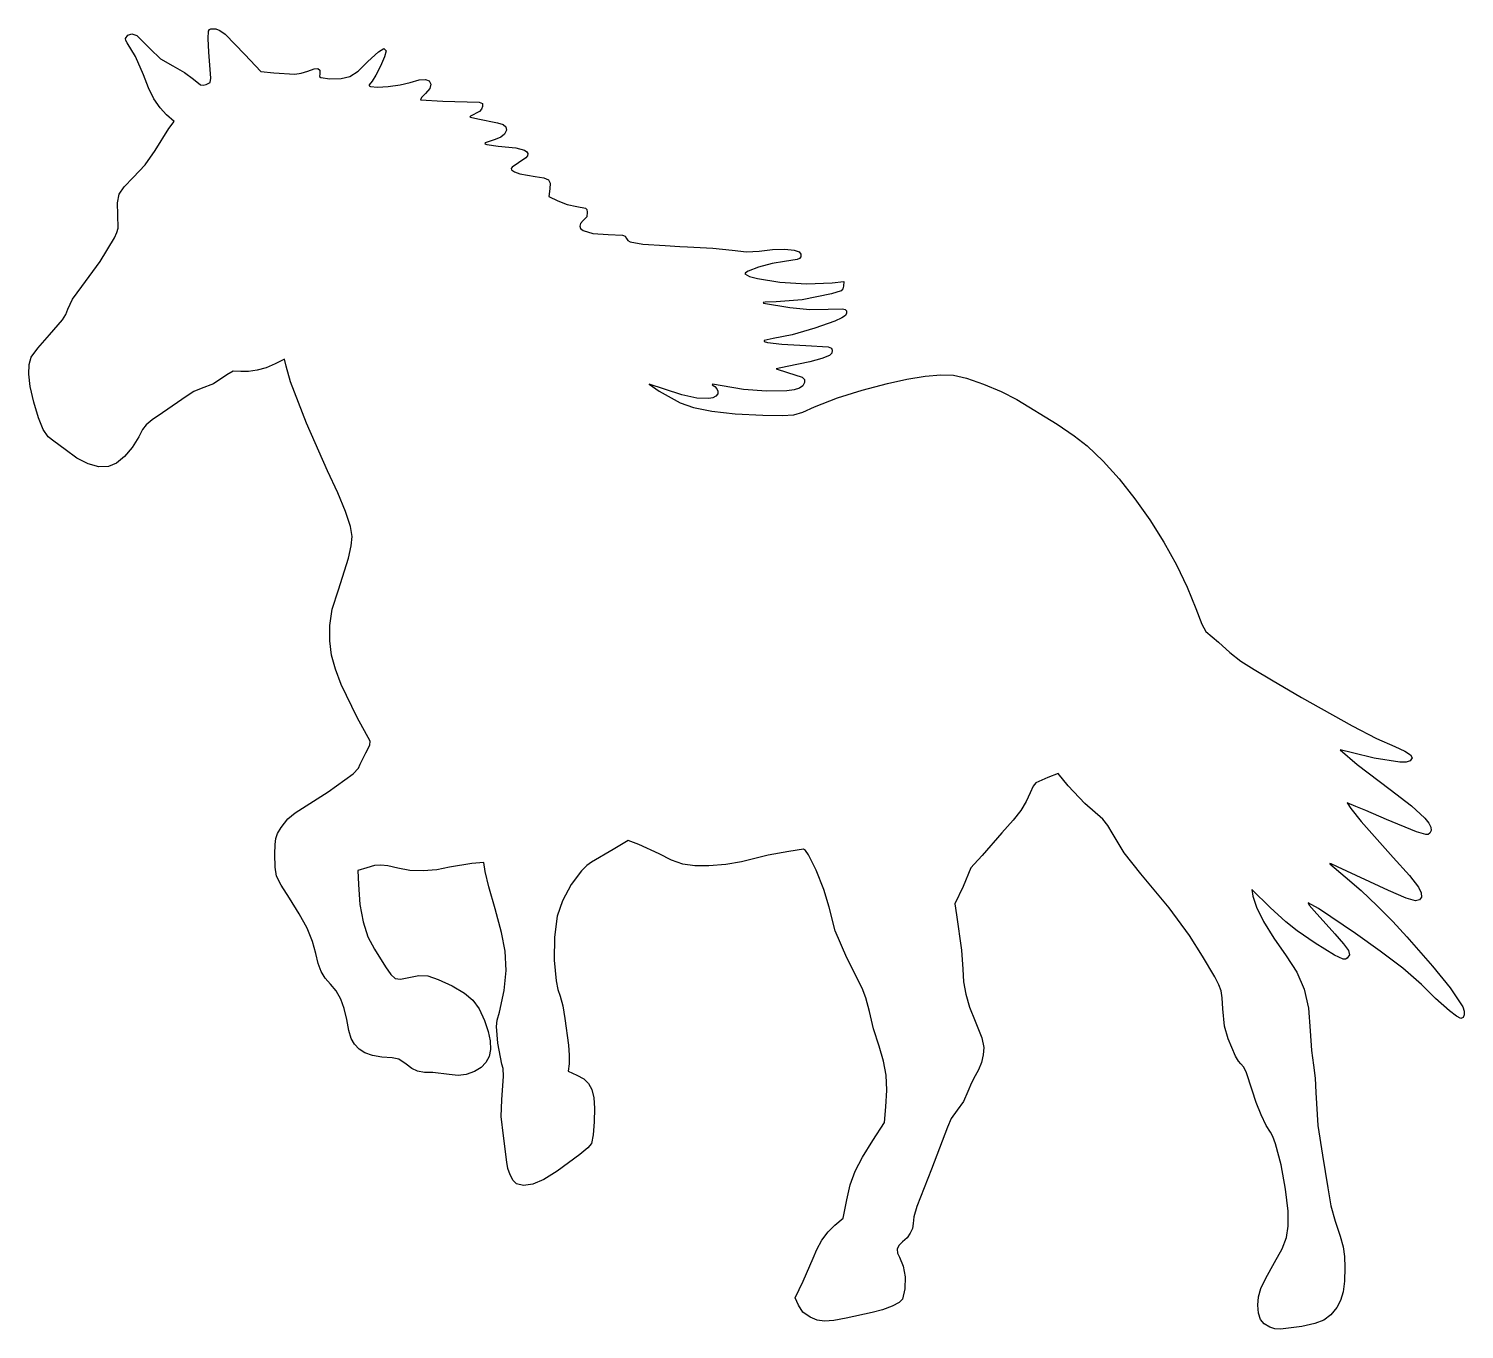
# Model space of a CAD drawing. Header units: metres. Extents: x 0 to 110, y 0 to 100.
import ezdxf

# ---------------------------------------------------------------- set-up
doc = ezdxf.new("R2010")
doc.units = ezdxf.units.M

msp = doc.modelspace()

# ---------------------------------------------------------------- linework, layer by layer
at = {"layer": 'Layer0'}
msp.add_polyline3d([(46.81, 83.17, 0), (48.51, 83.07, 0), (49.65, 83, 0), (50.22, 82.97, 0), (52.17, 82.86, 0), (53.66, 82.7, 0), (54.76, 82.57, 0), (55.73, 82.64, 0), (56.75, 82.75, 0), (57.69, 82.78, 0), (58.41, 82.72, 0), (58.79, 82.59, 0), (58.9, 82.4, 0), (58.91, 82.21, 0), (58.82, 82.08, 0), (58.62, 81.99, 0), (57.66, 81.85, 0), (56.71, 81.68, 0), (55.68, 81.4, 0), (54.87, 81.1, 0), (54.66, 80.98, 0), (54.63, 80.89, 0), (54.99, 80.7, 0), (55.59, 80.53, 0), (57.3, 80.26, 0), (59.35, 80.14, 0), (61.31, 80.21, 0), (62.22, 80.3, 0), (62.18, 79.94, 0), (62.13, 79.74, 0), (62.01, 79.6, 0), (61.27, 79.36, 0), (59.02, 78.91, 0), (57.01, 78.75, 0), (56.18, 78.72, 0), (56.03, 78.69, 0), (56.06, 78.64, 0), (58.06, 78.31, 0), (59.6, 78.17, 0), (61, 78.18, 0), (62.1, 78.21, 0), (62.31, 78.16, 0), (62.4, 78.07, 0), (62.41, 77.89, 0), (62.33, 77.71, 0), (62.05, 77.52, 0), (61.53, 77.27, 0), (59.99, 76.72, 0), (58.24, 76.22, 0), (56.8, 75.93, 0), (56.1, 75.79, 0), (56.11, 75.71, 0), (56.35, 75.64, 0), (57.45, 75.5, 0), (59.3, 75.39, 0), (61.01, 75.29, 0), (61.25, 75.2, 0), (61.31, 75.04, 0), (61.28, 74.81, 0), (61.11, 74.64, 0), (60.51, 74.4, 0), (59.61, 74.14, 0), (57.86, 73.79, 0), (57.01, 73.62, 0), (57.9, 73.32, 0), (59.02, 72.98, 0), (59.19, 72.8, 0), (59.2, 72.56, 0), (59.07, 72.32, 0), (58.8, 72.12, 0), (58.41, 72, 0), (57.83, 71.93, 0), (56.29, 71.9, 0), (54.53, 72.03, 0), (52.89, 72.3, 0), (52.14, 72.43, 0), (52.11, 72.38, 0), (52.31, 72.25, 0), (52.48, 72.09, 0), (52.56, 71.9, 0), (52.54, 71.69, 0), (52.41, 71.52, 0), (52.18, 71.4, 0), (51.85, 71.33, 0), (50.95, 71.37, 0), (49.8, 71.62, 0), (48.47, 72.06, 0), (47.29, 72.44, 0), (48.05, 71.91, 0), (49.67, 71.01, 0), (50.68, 70.65, 0), (52.09, 70.36, 0), (53.88, 70.17, 0), (56, 70.06, 0), (57.48, 70.03, 0), (58.37, 70.09, 0), (59.07, 70.29, 0), (59.96, 70.69, 0), (61.73, 71.38, 0), (63.62, 71.97, 0), (65.55, 72.48, 0), (67.03, 72.81, 0), (68.43, 73.04, 0), (69.65, 73.15, 0), (70.6, 73.12, 0), (71.6, 72.89, 0), (72.9, 72.44, 0), (74.27, 71.88, 0), (75.47, 71.27, 0), (78.55, 69.38, 0), (79.86, 68.47, 0), (80.85, 67.7, 0), (82.07, 66.54, 0), (83.3, 65.18, 0), (84.51, 63.66, 0), (85.66, 62.03, 0), (86.74, 60.33, 0), (87.7, 58.6, 0), (88.53, 56.89, 0), (89.18, 55.24, 0), (89.65, 54.05, 0), (89.96, 53.49, 0), (90.91, 52.66, 0), (91.79, 51.86, 0), (92.64, 51.21, 0), (93.64, 50.56, 0), (94.99, 49.78, 0), (97.27, 48.43, 0), (101.15, 46.25, 0), (103.03, 45.29, 0), (104.42, 44.66, 0), (105.2, 44.31, 0), (105.64, 44.03, 0), (105.77, 43.79, 0), (105.62, 43.57, 0), (105.3, 43.46, 0), (104.82, 43.46, 0), (102.85, 43.78, 0), (101.19, 44.19, 0), (100.24, 44.41, 0), (101.55, 43.28, 0), (104.07, 41.38, 0), (105.71, 40.13, 0), (106.74, 39.18, 0), (107.04, 38.8, 0), (107.2, 38.49, 0), (107.22, 38.23, 0), (107.11, 38.02, 0), (106.99, 37.93, 0), (106.82, 37.92, 0), (106.1, 38.12, 0), (103.8, 39.07, 0), (102.21, 39.75, 0), (101.45, 40.07, 0), (100.78, 40.34, 0), (101.05, 39.92, 0), (101.86, 38.93, 0), (104.31, 36.17, 0), (105.55, 34.78, 0), (106.25, 33.89, 0), (106.45, 33.44, 0), (106.48, 33.12, 0), (106.33, 32.92, 0), (106.02, 32.85, 0), (105.31, 33.05, 0), (103.94, 33.62, 0), (100.05, 35.44, 0), (99.55, 35.68, 0), (99.45, 35.71, 0), (99.45, 35.67, 0), (100.62, 34.68, 0), (101.84, 33.63, 0), (103.09, 32.46, 0), (104.29, 31.25, 0), (105.34, 30.09, 0), (107.31, 27.84, 0), (108.67, 26.16, 0), (109.64, 24.71, 0), (109.75, 24.39, 0), (109.75, 24.1, 0), (109.67, 23.89, 0), (109.49, 23.81, 0), (109.17, 23.99, 0), (108.61, 24.41, 0), (107.56, 25.35, 0), (106.48, 26.43, 0), (105.04, 27.67, 0), (103.32, 28.99, 0), (101.41, 30.34, 0), (98.58, 32.24, 0), (97.8, 32.68, 0), (97.88, 32.5, 0), (98.24, 32.06, 0), (99.83, 30.31, 0), (100.51, 29.55, 0), (100.87, 29.04, 0), (100.95, 28.7, 0), (100.78, 28.45, 0), (100.65, 28.37, 0), (100.48, 28.38, 0), (99.82, 28.68, 0), (98.32, 29.59, 0), (96.94, 30.53, 0), (96.08, 31.24, 0), (94.89, 32.34, 0), (93.48, 33.71, 0), (93.56, 33.19, 0), (93.83, 32.36, 0), (94.38, 31.25, 0), (95.16, 29.97, 0), (96.1, 28.63, 0), (96.92, 27.37, 0), (97.48, 26.06, 0), (97.81, 24.6, 0), (97.95, 22.87, 0), (98.04, 21.38, 0), (98.19, 20.24, 0), (98.32, 19.26, 0), (98.38, 18.15, 0), (98.52, 15.63, 0), (98.88, 13.35, 0), (99.3, 10.85, 0), (99.54, 9.47, 0), (99.87, 8.28, 0), (100.25, 7.15, 0), (100.47, 6.31, 0), (100.58, 5.57, 0), (100.6, 4.74, 0), (100.57, 3.68, 0), (100.47, 2.86, 0), (100.27, 2.21, 0), (99.98, 1.66, 0), (99.53, 1.1, 0), (99, 0.71, 0), (98.29, 0.44, 0), (97.31, 0.22, 0), (95.68, 0, 0), (95.23, 0.03, 0), (94.85, 0.16, 0), (94.43, 0.41, 0), (94.14, 0.76, 0), (93.99, 1.23, 0), (93.94, 1.85, 0), (93.98, 2.5, 0), (94.16, 3.12, 0), (94.55, 3.93, 0), (95.22, 5.11, 0), (95.81, 6.17, 0), (96.14, 7.03, 0), (96.27, 7.91, 0), (96.25, 9.05, 0), (96.06, 10.74, 0), (95.71, 12.61, 0), (95.29, 14.21, 0), (95.09, 14.77, 0), (94.91, 15.1, 0), (94.57, 15.63, 0), (94.18, 16.43, 0), (93.8, 17.38, 0), (93.5, 18.32, 0), (93.04, 19.72, 0), (92.83, 20.12, 0), (92.62, 20.34, 0), (92.44, 20.54, 0), (92.21, 20.94, 0), (91.65, 22.27, 0), (91.38, 23.24, 0), (91.26, 24.57, 0), (91.21, 25.41, 0), (91.13, 25.95, 0), (90.95, 26.41, 0), (90.63, 27.01, 0), (89.69, 28.6, 0), (88.69, 30.17, 0), (87.15, 32.3, 0), (84.98, 34.92, 0), (83.68, 36.51, 0), (82.77, 38.05, 0), (82.44, 38.61, 0), (82.05, 39.1, 0), (80.67, 40.31, 0), (79.41, 41.65, 0), (78.62, 42.61, 0), (77.85, 42.3, 0), (76.91, 41.89, 0), (76.72, 41.63, 0), (76.49, 41.12, 0), (76.19, 40.44, 0), (75.78, 39.77, 0), (75.18, 39.01, 0), (74.32, 38.05, 0), (72.8, 36.31, 0), (72.2, 35.64, 0), (71.95, 35.36, 0), (71.34, 33.94, 0), (70.72, 32.62, 0), (70.84, 31.76, 0), (71.22, 29.05, 0), (71.33, 27.6, 0), (71.39, 26.62, 0), (71.55, 25.68, 0), (71.84, 24.7, 0), (72.27, 23.61, 0), (72.78, 22.35, 0), (72.94, 21.6, 0), (72.89, 21.04, 0), (72.75, 20.45, 0), (72.53, 19.89, 0), (72.27, 19.43, 0), (71.98, 18.9, 0), (71.7, 18.22, 0), (71.37, 17.46, 0), (70.88, 16.79, 0), (70.42, 16.15, 0), (70.16, 15.5, 0), (68.92, 12.27, 0), (67.8, 9.41, 0), (67.57, 8.63, 0), (67.51, 8.1, 0), (67.46, 7.73, 0), (67.3, 7.36, 0), (67.05, 7.02, 0), (66.71, 6.7, 0), (66.43, 6.42, 0), (66.29, 6.14, 0), (66.31, 5.84, 0), (66.47, 5.52, 0), (66.76, 4.85, 0), (66.91, 4.01, 0), (66.89, 3.11, 0), (66.7, 2.31, 0), (66.44, 2.06, 0), (65.9, 1.77, 0), (65.18, 1.5, 0), (64.38, 1.29, 0), (62.38, 0.86, 0), (61.43, 0.68, 0), (60.73, 0.63, 0), (60.17, 0.71, 0), (59.63, 0.93, 0), (59.06, 1.3, 0), (58.74, 1.84, 0), (58.48, 2.42, 0), (59.1, 3.68, 0), (59.86, 5.44, 0), (60.13, 6.12, 0), (60.52, 6.82, 0), (61, 7.47, 0), (61.51, 7.98, 0), (62.15, 8.52, 0), (62.43, 9.93, 0), (62.7, 11.07, 0), (63.08, 12.11, 0), (63.63, 13.19, 0), (64.42, 14.47, 0), (65.33, 15.85, 0), (65.43, 17.04, 0), (65.5, 18.32, 0), (65.44, 19.47, 0), (65.25, 20.56, 0), (64.91, 21.69, 0), (64.49, 23.04, 0), (64.17, 24.35, 0), (63.9, 25.4, 0), (63.62, 26.14, 0), (62.44, 28.47, 0), (61.54, 30.53, 0), (61.08, 32.35, 0), (60.68, 33.7, 0), (60.09, 35.18, 0), (59.51, 36.36, 0), (59.28, 36.7, 0), (59.12, 36.81, 0), (58, 36.61, 0), (56.42, 36.33, 0), (54.36, 35.84, 0), (53.17, 35.62, 0), (51.85, 35.51, 0), (50.78, 35.53, 0), (49.87, 35.66, 0), (49, 35.96, 0), (48.05, 36.43, 0), (46.5, 37.15, 0), (45.68, 37.47, 0), (44.52, 36.77, 0), (42.88, 35.81, 0), (42.5, 35.54, 0), (42.1, 35.14, 0), (41.31, 34.08, 0), (40.64, 32.84, 0), (40.24, 31.66, 0), (40.04, 30.05, 0), (40.02, 28.3, 0), (40.17, 26.7, 0), (40.3, 26.04, 0), (40.47, 25.52, 0), (40.67, 24.8, 0), (40.83, 23.81, 0), (41.1, 21.77, 0), (41.17, 21, 0), (41.15, 20.35, 0), (41.07, 19.79, 0), (41.74, 19.49, 0), (42.28, 19.2, 0), (42.65, 18.85, 0), (42.89, 18.38, 0), (43.04, 17.75, 0), (43.1, 16.95, 0), (43.08, 15.9, 0), (42.99, 14.9, 0), (42.86, 14.24, 0), (42.59, 13.92, 0), (41.97, 13.39, 0), (40.24, 12.11, 0), (39.23, 11.49, 0), (38.37, 11.12, 0), (37.67, 11.01, 0), (37.11, 11.15, 0), (36.86, 11.41, 0), (36.63, 11.83, 0), (36.46, 12.33, 0), (36.39, 12.82, 0), (36.13, 14.82, 0), (35.94, 16.3, 0), (36, 17.58, 0), (36.13, 19.41, 0), (36.1, 19.98, 0), (36, 20.33, 0), (35.69, 21.92, 0), (35.59, 23.21, 0), (35.65, 23.68, 0), (35.82, 24.31, 0), (36.18, 25.96, 0), (36.33, 27.51, 0), (36.26, 28.98, 0), (35.97, 30.4, 0), (35.48, 32.22, 0), (34.99, 33.92, 0), (34.72, 35.09, 0), (34.63, 35.77, 0), (33.69, 35.69, 0), (32, 35.42, 0), (31.01, 35.21, 0), (29.97, 35.13, 0), (28.96, 35.17, 0), (28.02, 35.34, 0), (27.27, 35.52, 0), (26.72, 35.58, 0), (26.23, 35.54, 0), (25.65, 35.38, 0), (24.97, 35.16, 0), (25.01, 34.1, 0), (25.12, 32.57, 0), (25.37, 31.22, 0), (25.74, 30.07, 0), (26.23, 29.13, 0), (27.08, 27.79, 0), (27.48, 27.18, 0), (27.82, 26.88, 0), (28.24, 26.84, 0), (28.88, 26.97, 0), (29.65, 27.12, 0), (30.34, 27.08, 0), (31.12, 26.82, 0), (32.18, 26.32, 0), (33.13, 25.77, 0), (33.78, 25.23, 0), (34.26, 24.57, 0), (34.66, 23.67, 0), (34.94, 22.83, 0), (35.1, 22.1, 0), (35.12, 21.45, 0), (35.02, 20.9, 0), (34.78, 20.44, 0), (34.41, 20.06, 0), (33.91, 19.76, 0), (33.27, 19.53, 0), (32.66, 19.44, 0), (31.97, 19.54, 0), (30.71, 19.68, 0), (30.07, 19.69, 0), (29.54, 19.79, 0), (29.09, 19.99, 0), (28.66, 20.31, 0), (28.11, 20.71, 0), (27.59, 20.8, 0), (26.8, 20.85, 0), (26.09, 20.99, 0), (25.49, 21.2, 0), (25.06, 21.48, 0), (24.71, 21.85, 0), (24.46, 22.3, 0), (24.27, 22.91, 0), (24.11, 23.75, 0), (23.92, 24.59, 0), (23.65, 25.31, 0), (23.3, 25.93, 0), (22.87, 26.45, 0), (22.46, 26.9, 0), (22.16, 27.42, 0), (21.93, 28.03, 0), (21.75, 28.8, 0), (21.49, 29.72, 0), (21.07, 30.74, 0), (20.48, 31.85, 0), (19.72, 33.04, 0), (19.08, 34.05, 0), (18.73, 34.73, 0), (18.64, 35.41, 0), (18.61, 36.42, 0), (18.62, 37.16, 0), (18.67, 37.62, 0), (18.81, 37.99, 0), (19.09, 38.45, 0), (19.6, 39.12, 0), (20.17, 39.58, 0), (22.69, 41.2, 0), (24.6, 42.58, 0), (25.02, 43, 0), (25.15, 43.32, 0), (25.58, 44.19, 0), (25.88, 44.77, 0), (25.91, 45.07, 0), (24.91, 46.88, 0), (23.69, 49.41, 0), (23.24, 50.6, 0), (22.95, 51.68, 0), (22.83, 52.77, 0), (22.83, 53.95, 0), (22.99, 55.19, 0), (23.48, 56.68, 0), (24.25, 59.1, 0), (24.46, 60.06, 0), (24.53, 60.77, 0), (24.4, 61.54, 0), (24.03, 62.67, 0), (23.43, 64.12, 0), (22.64, 65.79, 0), (21.03, 69.46, 0), (19.8, 72.62, 0), (19.47, 73.83, 0), (19.34, 74.35, 0), (18.63, 74, 0), (17.93, 73.7, 0), (17.24, 73.5, 0), (16.59, 73.4, 0), (16, 73.42, 0), (15.41, 73.43, 0), (14.93, 73.15, 0), (13.91, 72.47, 0), (12.95, 72.1, 0), (12.39, 71.88, 0), (11.88, 71.55, 0), (10, 70.24, 0), (9.21, 69.71, 0), (8.75, 69.33, 0), (8.46, 68.96, 0), (8.17, 68.41, 0), (7.68, 67.59, 0), (7.09, 66.89, 0), (6.46, 66.39, 0), (5.85, 66.12, 0), (5.11, 66.1, 0), (4.29, 66.32, 0), (3.43, 66.77, 0), (2.54, 67.44, 0), (1.67, 68.07, 0), (1.23, 68.39, 0), (0.84, 68.97, 0), (0.48, 69.85, 0), (0.14, 71.05, 0), (-0.14, 72.27, 0), (-0.26, 73.21, 0), (-0.23, 73.94, 0), (-0.06, 74.52, 0), (0.43, 75.21, 0), (1.33, 76.23, 0), (2.34, 77.38, 0), (2.58, 77.78, 0), (2.74, 78.18, 0), (3.1, 78.96, 0), (3.81, 79.92, 0), (5.23, 81.85, 0), (6.32, 83.66, 0), (6.5, 84.06, 0), (6.59, 84.39, 0), (6.58, 85.41, 0), (6.55, 86.33, 0), (6.68, 86.99, 0), (7.05, 87.56, 0), (7.74, 88.27, 0), (8.66, 89.26, 0), (9.42, 90.35, 0), (10.49, 92.04, 0), (10.88, 92.58, 0), (10.3, 93.08, 0), (9.81, 93.61, 0), (9.34, 94.3, 0), (8.92, 95.14, 0), (8.53, 96.14, 0), (7.93, 97.54, 0), (7.28, 98.6, 0), (7.19, 98.77, 0), (7.17, 98.93, 0), (7.33, 99.18, 0), (7.65, 99.29, 0), (8.04, 99.17, 0), (9.05, 98.14, 0), (9.83, 97.37, 0), (10.79, 96.83, 0), (11.67, 96.33, 0), (12.36, 95.82, 0), (12.9, 95.39, 0), (13.1, 95.36, 0), (13.33, 95.41, 0), (13.65, 95.57, 0), (13.7, 95.9, 0), (13.55, 97.89, 0), (13.49, 98.94, 0), (13.53, 99.49, 0), (13.6, 99.62, 0), (13.71, 99.68, 0), (14.08, 99.66, 0), (14.4, 99.55, 0), (14.8, 99.26, 0), (16.31, 97.71, 0), (17.53, 96.39, 0), (18.53, 96.3, 0), (20.13, 96.21, 0), (20.62, 96.28, 0), (21.13, 96.44, 0), (21.63, 96.6, 0), (21.91, 96.62, 0), (22.04, 96.5, 0), (22.04, 96.22, 0), (22.03, 96.03, 0), (22.12, 95.93, 0), (22.83, 95.85, 0), (23.69, 95.86, 0), (24.35, 96.03, 0), (24.98, 96.44, 0), (25.74, 97.16, 0), (26.55, 97.91, 0), (26.96, 98.16, 0), (27.13, 97.98, 0), (27, 97.53, 0), (26.7, 96.82, 0), (26.34, 96.12, 0), (26.05, 95.67, 0), (25.82, 95.38, 0), (25.84, 95.3, 0), (25.94, 95.25, 0), (26.46, 95.2, 0), (27.3, 95.25, 0), (28.22, 95.38, 0), (28.98, 95.57, 0), (29.66, 95.76, 0), (30.14, 95.8, 0), (30.44, 95.69, 0), (30.56, 95.44, 0), (30.49, 95.09, 0), (30.15, 94.71, 0), (29.85, 94.4, 0), (29.76, 94.24, 0), (31.47, 94.14, 0), (34.27, 94.06, 0), (34.53, 93.95, 0), (34.51, 93.73, 0), (34.45, 93.51, 0), (34.3, 93.33, 0), (33.61, 92.99, 0), (33.54, 92.94, 0), (33.61, 92.89, 0), (34.17, 92.78, 0), (35.66, 92.48, 0), (36.09, 92.33, 0), (36.31, 92.16, 0), (36.35, 91.9, 0), (36.21, 91.61, 0), (35.91, 91.36, 0), (35.49, 91.18, 0), (34.72, 90.94, 0), (34.7, 90.87, 0), (34.84, 90.8, 0), (35.71, 90.69, 0), (37.06, 90.56, 0), (37.73, 90.37, 0), (37.91, 90.25, 0), (37.98, 90.11, 0), (37.96, 89.95, 0), (37.84, 89.78, 0), (37.28, 89.39, 0), (36.79, 89.07, 0), (36.72, 88.96, 0), (36.75, 88.87, 0), (36.98, 88.72, 0), (37.38, 88.57, 0), (38.55, 88.35, 0), (39.21, 88.25, 0), (39.57, 88.11, 0), (39.69, 87.85, 0), (39.67, 87.42, 0), (39.59, 86.81, 0), (40.29, 86.48, 0), (41, 86.22, 0), (41.74, 86.06, 0), (42.4, 85.94, 0), (42.5, 85.82, 0), (42.54, 85.61, 0), (42.5, 85.27, 0), (42.24, 84.98, 0), (42.04, 84.76, 0), (41.97, 84.55, 0), (42.04, 84.37, 0), (42.24, 84.22, 0), (42.98, 83.99, 0), (44.16, 83.91, 0), (45.25, 83.87, 0), (45.44, 83.78, 0), (45.54, 83.61, 0), (45.65, 83.45, 0), (45.84, 83.34, 0), (46.81, 83.17, 0)], dxfattribs=at)

doc.saveas('drawing.dxf')
